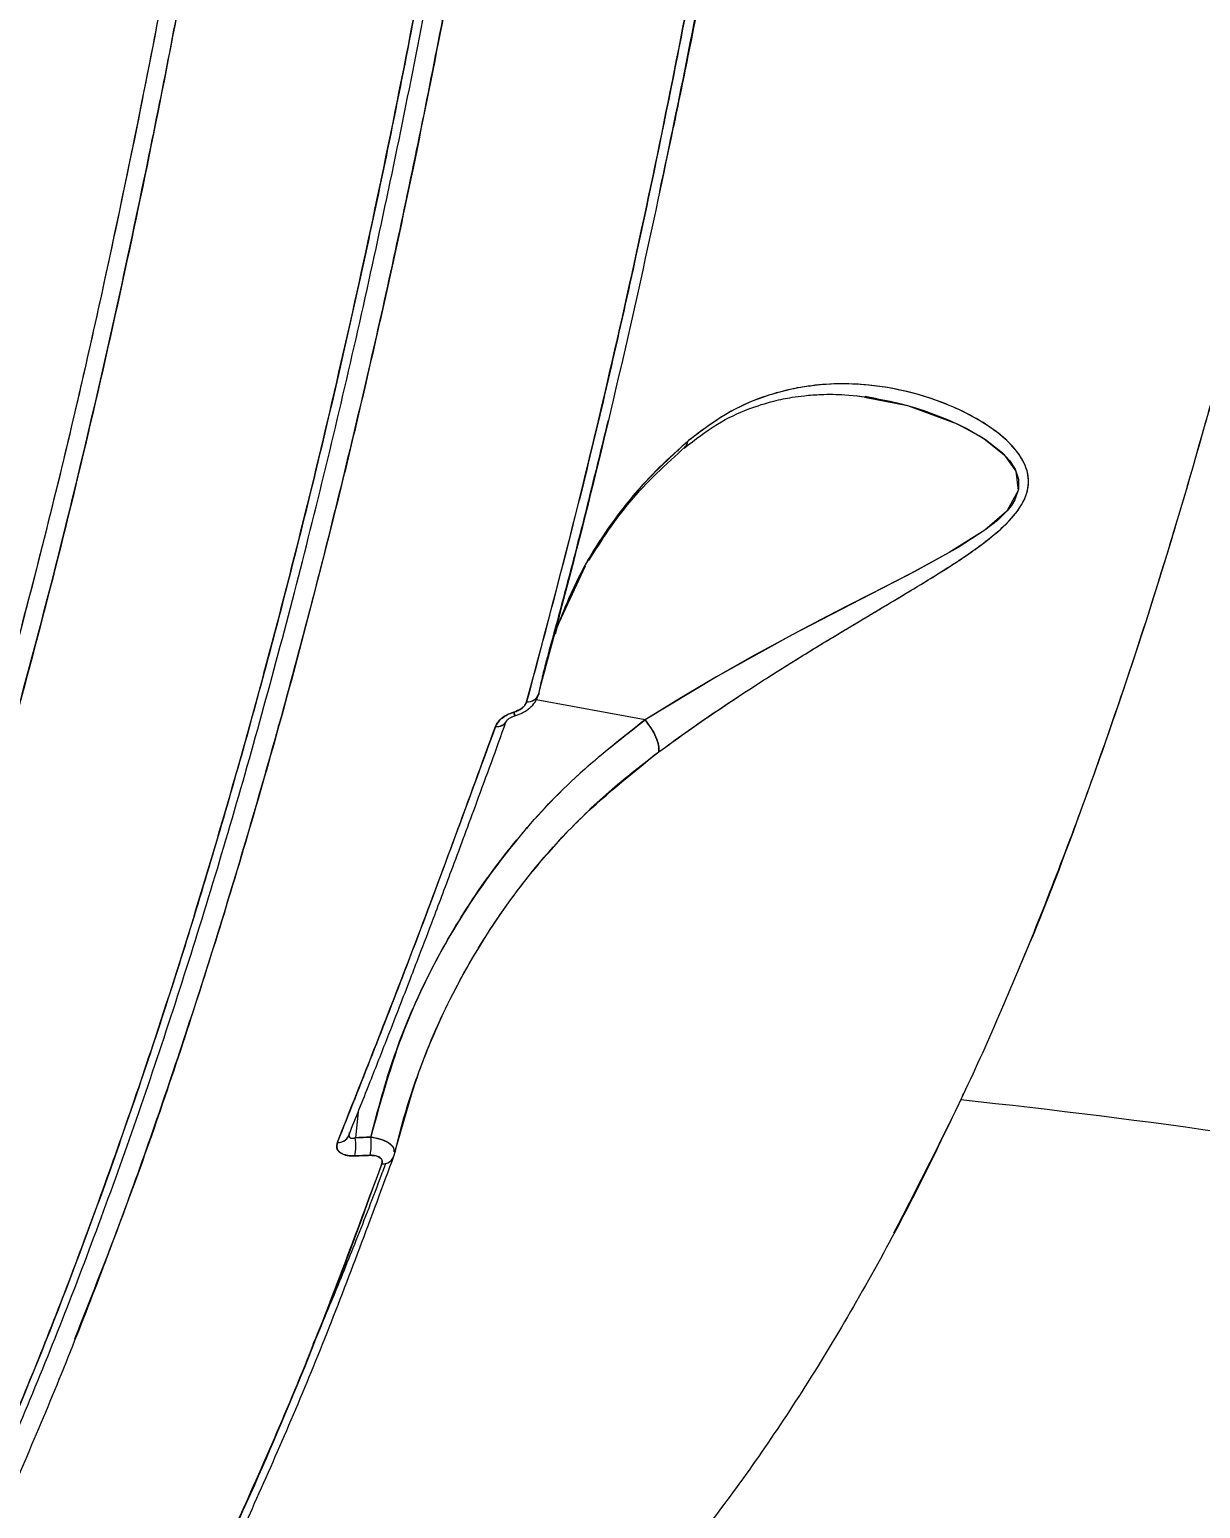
# Model space of a CAD drawing. Header units: millimetres. Extents: x -7083 to 7374, y -8368 to 7509.
# Drawn here: x 2160.1 to 2235, y -1438.1 to -1343.5 of the extents above; entities that cross this region are included whole.
import ezdxf

# ---------------------------------------------------------------- set-up
doc = ezdxf.new("R2010")
doc.units = ezdxf.units.MM
for name, color, linetype in [('DIKOM_ОБЪЕКТ', 7, 'Continuous'), ('DIKOM_РАЗМЕР_ЗОНА', 7, 'Continuous'), ('DIKOM_РАЗМЕР_ОБЪЕКТА', 7, 'Continuous')]:
    doc.layers.add(name, color=color, linetype=linetype)
doc.styles.add('style1', font='arial.ttf', dxfattribs={"width": 0.8})
doc.dimstyles.new('1-50', dxfattribs={"dimtxt": 300, "dimasz": 200, "dimexe": 100, "dimexo": 0, "dimgap": 100, "dimtad": 1, "dimtxsty": 'style1', "dimcen": 200, "dimclrd": 7, "dimclre": 7, "dimclrt": 7, "dimadec": 1, "dimazin": 2, "dimtfac": 1, "dimtmove": 0, "dimatfit": 2, "dimfxl": 0, "dimlwd": 25, "dimlwe": 18, "dimarcsym": 0})

# ---------------------------------------------------------------- blocks, each defined once
blk = doc.blocks.new('*D10')
at = {"layer": 'Defpoints', "color": 0, "transparency": 16777216}
for p in [(4593.55, 648.921), (-5583.425, 647.956), (4593.55, -5902.538)]:
    blk.add_point(p, dxfattribs=at)
at = {"layer": 'DIKOM_РАЗМЕР_ОБЪЕКТА', "color": 7, "lineweight": 18, "transparency": 16777216}
for p, q in [((4593.55, 648.921), (4593.55, -6002.538)), ((-5583.425, 647.956), (-5583.425, -6002.538))]:
    blk.add_line(p, q, dxfattribs=at)
at = {"layer": 'DIKOM_РАЗМЕР_ОБЪЕКТА', "color": 7, "lineweight": 25, "transparency": 16777216}
blk.add_line((-5383.425, -5902.538), (4393.55, -5902.538), dxfattribs=at)
at = {"layer": 'DIKOM_РАЗМЕР_ОБЪЕКТА', "color": 7, "transparency": 16777216}
for points in [[(-5383.425, -5869.204), (-5383.425, -5935.871), (-5583.425, -5902.538)], [(4393.55, -5869.204), (4393.55, -5935.871), (4593.55, -5902.538)]]:
    blk.add_solid(points, dxfattribs=at)
at = {"layer": 'DIKOM_РАЗМЕР_ОБЪЕКТА', "color": 7, "transparency": 16777216, "insert": (-226.127, -5649.366), "char_height": 300, "attachment_point": 5, "style": 'style1'}
blk.add_mtext('10150', dxfattribs=at)
blk = doc.blocks.new('*D11')
at = {"layer": 'Defpoints', "color": 0, "transparency": 16777216}
for p in [(-321.712, 5509.064), (-348.712, -4811.525), (5568.58, -4811.525)]:
    blk.add_point(p, dxfattribs=at)
at = {"layer": 'DIKOM_РАЗМЕР_ОБЪЕКТА', "color": 7, "lineweight": 18, "transparency": 16777216}
for p, q in [((-321.712, 5509.064), (5668.58, 5509.064)), ((-348.712, -4811.525), (5668.58, -4811.525))]:
    blk.add_line(p, q, dxfattribs=at)
at = {"layer": 'DIKOM_РАЗМЕР_ОБЪЕКТА', "color": 7, "lineweight": 25, "transparency": 16777216}
blk.add_line((5568.58, 5309.064), (5568.58, -4611.525), dxfattribs=at)
at = {"layer": 'DIKOM_РАЗМЕР_ОБЪЕКТА', "color": 7, "transparency": 16777216}
for points in [[(5535.247, 5309.064), (5601.913, 5309.064), (5568.58, 5509.064)], [(5535.247, -4611.525), (5601.913, -4611.525), (5568.58, -4811.525)]]:
    blk.add_solid(points, dxfattribs=at)
at = {"layer": 'DIKOM_РАЗМЕР_ОБЪЕКТА', "color": 7, "transparency": 16777216, "insert": (5315.306, 775.227), "char_height": 300, "attachment_point": 5, "rotation": 90, "style": 'style1'}
blk.add_mtext('10300', dxfattribs=at)
blk = doc.blocks.new('*D12')
at = {"layer": 'Defpoints', "color": 0, "transparency": 16777216}
for p in [(-621.712, 7509.064), (-373.605, -6811.526), (7273.891, -6811.526)]:
    blk.add_point(p, dxfattribs=at)
at = {"layer": 'DIKOM_РАЗМЕР_ЗОНА', "color": 7, "lineweight": 18, "transparency": 16777216}
for p, q in [((-621.712, 7509.064), (7373.891, 7509.064)), ((-373.605, -6811.526), (7373.891, -6811.526))]:
    blk.add_line(p, q, dxfattribs=at)
at = {"layer": 'DIKOM_РАЗМЕР_ЗОНА', "color": 7, "lineweight": 25, "transparency": 16777216}
blk.add_line((7273.891, 7309.064), (7273.891, -6611.526), dxfattribs=at)
at = {"layer": 'DIKOM_РАЗМЕР_ЗОНА', "color": 7, "transparency": 16777216}
for points in [[(7240.558, 7309.064), (7307.225, 7309.064), (7273.891, 7509.064)], [(7240.558, -6611.526), (7307.225, -6611.526), (7273.891, -6811.526)]]:
    blk.add_solid(points, dxfattribs=at)
at = {"layer": 'DIKOM_РАЗМЕР_ЗОНА', "color": 7, "transparency": 16777216, "insert": (7020.617, 1288.251), "char_height": 300, "attachment_point": 5, "rotation": 90, "style": 'style1'}
blk.add_mtext('14300', dxfattribs=at)
blk = doc.blocks.new('*D13')
at = {"layer": 'Defpoints', "color": 0, "transparency": 16777216}
for p in [(6593.528, 996.237), (-7083.425, 647.956), (6593.528, -8268.308)]:
    blk.add_point(p, dxfattribs=at)
at = {"layer": 'DIKOM_РАЗМЕР_ЗОНА', "color": 7, "lineweight": 18, "transparency": 16777216}
for p, q in [((6593.528, 996.237), (6593.528, -8368.308)), ((-7083.425, 647.956), (-7083.425, -8368.308))]:
    blk.add_line(p, q, dxfattribs=at)
at = {"layer": 'DIKOM_РАЗМЕР_ЗОНА', "color": 7, "lineweight": 25, "transparency": 16777216}
blk.add_line((-6883.425, -8268.308), (6393.528, -8268.308), dxfattribs=at)
at = {"layer": 'DIKOM_РАЗМЕР_ЗОНА', "color": 7, "transparency": 16777216}
for points in [[(-6883.425, -8234.975), (-6883.425, -8301.641), (-7083.425, -8268.308)], [(6393.528, -8234.975), (6393.528, -8301.641), (6593.528, -8268.308)]]:
    blk.add_solid(points, dxfattribs=at)
at = {"layer": 'DIKOM_РАЗМЕР_ЗОНА', "color": 7, "transparency": 16777216, "insert": (322.101, -8015.034), "char_height": 300, "attachment_point": 5, "style": 'style1'}
blk.add_mtext('13650', dxfattribs=at)

msp = doc.modelspace()

# ---------------------------------------------------------------- linework, layer by layer
at = {"layer": 'DIKOM_ОБЪЕКТ', "color": 7, "linetype": 'Continuous', "lineweight": 15}
for p, q in [((2210.02, -1366.324), (2210.013, -1366.323)), ((2214.321, -1367.114), (2213.552, -1366.972)), ((2193.698, -1382.032), (2195.648, -1377.814)), ((2161.058, -1380.552), (2161.044, -1380.553)), ((2193.816, -1381.768), (2193.705, -1382.173)), ((2199.462, -1387.661), (2192.492, -1386.381)), ((2192.66, -1385.996), (2192.529, -1386.252)), ((2192.569, -1386.178), (2192.66, -1385.996)), ((2175.823, -1388.618), (2175.843, -1388.617)), ((2175.985, -1388.032), (2175.999, -1388.031)), ((2183.465, -1415.32), (2184.765, -1410.841)), ((2180.766, -1412.172), (2180.765, -1412.183)), ((2180.778, -1412.142), (2180.777, -1412.153)), ((2219.822, -1411.588), (2219.654, -1411.97)), ((2181.117, -1412.723), (2180.933, -1414.39)), ((2180.543, -1414.206), (2180.517, -1414.271)), ((2180.933, -1414.39), (2181.917, -1414.349)), ((2181.877, -1415.509), (2180.894, -1415.551))]:
    msp.add_line(p, q, dxfattribs=at)
at = {"layer": 'DIKOM_ОБЪЕКТ', "color": 7, "linetype": 'Continuous', "lineweight": 15, "flags": 128}
for points in [[(2212.97, -1366.909), (2213.063, -1366.919), (2213.969, -1367.052), (2215.141, -1367.28), (2215.845, -1367.448), (2216.542, -1367.638), (2217.294, -1367.871), (2218.804, -1368.436), (2219.998, -1368.993), (2221.239, -1369.72), (2222.325, -1370.579), (2222.775, -1371.072), (2223.131, -1371.622), (2223.348, -1372.267), (2223.349, -1372.907), (2223.108, -1373.59), (2222.894, -1373.937), (2222.618, -1374.287), (2222.001, -1374.894), (2221.192, -1375.531), (2218.927, -1376.955), (2216.457, -1378.294), (2213.929, -1379.597), (2212.461, -1380.35), (2211.097, -1381.053), (2209.231, -1382.032), (2207.651, -1382.878), (2206.463, -1383.527), (2203.988, -1384.925), (2201.679, -1386.292), (2199.47, -1387.665), (2199.47, -1387.665)], [(2213.497, -1367.013), (2216.249, -1367.555), (2219.429, -1368.713), (2221.059, -1369.602), (2222.44, -1370.694), (2223.188, -1371.743), (2223.333, -1372.987), (2222.602, -1374.305), (2221.204, -1375.523), (2219.502, -1376.621), (2216.719, -1378.156), (2213.86, -1379.633), (2208.864, -1382.226), (2204.026, -1384.903), (2199.47, -1387.665), (2199.47, -1387.665)], [(2193.687, -1382.048), (2193.704, -1382.023), (2193.816, -1381.768)], [(2191.082, -1387.179), (2191.09, -1387.208), (2191.115, -1387.303), (2191.131, -1387.366), (2191.138, -1387.395), (2191.134, -1387.389), (2191.12, -1387.348), (2191.097, -1387.274), (2191.065, -1387.17)]]:
    msp.add_lwpolyline(points, dxfattribs=at)
at = {"layer": 'DIKOM_ОБЪЕКТ', "color": 7, "linetype": 'Continuous', "lineweight": 15}
for centre, radius, start, end in [((2191.959, -1385.771), 0.736, 264.50227, 342.24146), ((2189.978, -1387.353), 0.736, 263.74697, 332.64434), ((2189.995, -1387.381), 0.711, 262.11497, 331.48513), ((2193.699, -1386.456), 2.728, 195.15242, 200.15669), ((2170.256, -1878.404), 469.043, 75.24101, 83.95461), ((2179.859, -1413.973), 0.712, 264.02748, 352.99965), ((2179.848, -1413.937), 0.747, 265.11561, 334.17372), ((2177.887, -1414.871), 3.083, 347.26054, 8.96417), ((2178.857, -1414.822), 3.097, 347.18008, 8.79048), ((2182.686, -1415.295), 0.762, 265.91393, 343.90862)]:
    msp.add_arc(centre, radius, start, end, dxfattribs=at)
for points, knots in [([(2200.306, -1191.586), (2200.226, -1194.383), (2199.967, -1203.403), (2199.227, -1218.409), (2198.111, -1236.551), (2196.711, -1254.327), (2195.056, -1271.672), (2193.105, -1288.903), (2190.847, -1305.998), (2188.258, -1322.918), (2185.382, -1339.327), (2182.227, -1355.156), (2178.809, -1370.314), (2175.217, -1384.455), (2171.478, -1397.605), (2167.607, -1409.821), (2163.526, -1421.35), (2159.249, -1432.254), (2156.236, -1438.902), (2154.725, -1442.235)], [0, 0, 0, 0, 0.02678, 0.086341, 0.146236, 0.205921, 0.265309, 0.324528, 0.387291, 0.450152, 0.513263, 0.576755, 0.640084, 0.703073, 0.76229, 0.821466, 0.880725, 0.940193, 1, 1, 1, 1]), ([(2154.725, -1442.235), (2156.255, -1438.858), (2159.341, -1432.046), (2163.762, -1420.732), (2167.56, -1409.914), (2170.767, -1399.836), (2172.772, -1393.034), (2174.096, -1388.314), (2174.776, -1385.841), (2175.449, -1383.338), (2176.117, -1380.805), (2176.779, -1378.242), (2178.007, -1373.383), (2179.796, -1365.953), (2182.1, -1355.585), (2184.382, -1344.407), (2186.523, -1332.897), (2188.519, -1321.117), (2190.288, -1309.635), (2191.428, -1301.473), (2192.025, -1296.974), (2192.173, -1295.846), (2192.32, -1294.712), (2192.466, -1293.573), (2192.612, -1292.429), (2192.757, -1291.28), (2192.901, -1290.125), (2193.115, -1288.387), (2193.434, -1285.758), (2193.885, -1281.918), (2194.427, -1277.11), (2195.05, -1271.31), (2195.737, -1264.491), (2196.47, -1256.641), (2197.229, -1247.734), (2197.915, -1238.752), (2198.521, -1229.859), (2199.045, -1221.225), (2199.412, -1214.298), (2199.651, -1209.288), (2199.783, -1206.39), (2199.909, -1203.439), (2200.031, -1200.432), (2200.147, -1197.371), (2200.252, -1194.437), (2200.314, -1192.521), (2200.342, -1191.646)], [0, 0, 0, 0, 0.060581, 0.122192, 0.184832, 0.226741, 0.269099, 0.280267, 0.291466, 0.302696, 0.313957, 0.325248, 0.33657, 0.377615, 0.420669, 0.465734, 0.51281, 0.555899, 0.600545, 0.641122, 0.645173, 0.649235, 0.653308, 0.657394, 0.661491, 0.665599, 0.66972, 0.673851, 0.684159, 0.697717, 0.714525, 0.734757, 0.758292, 0.785129, 0.815268, 0.84871, 0.875333, 0.903732, 0.933907, 0.943137, 0.952521, 0.962059, 0.971751, 0.981598, 0.991598, 1, 1, 1, 1]), ([(2111.835, -1494.896), (2112.249, -1494.723), (2114.602, -1493.74), (2118.797, -1490.996), (2124.759, -1486.445), (2130.915, -1480.446), (2137.23, -1472.92), (2143.285, -1464.264), (2149.074, -1454.548), (2154.587, -1443.827), (2159.859, -1432.051), (2164.872, -1419.258), (2169.612, -1405.49), (2174.068, -1390.78), (2178.228, -1375.165), (2182.084, -1358.684), (2185.619, -1341.392), (2188.824, -1323.343), (2191.689, -1304.602), (2194.206, -1285.209), (2196.37, -1265.222), (2198.102, -1245.539), (2199.435, -1226.289), (2200.385, -1208.954), (2200.776, -1197.642), (2200.947, -1192.669)], [0, 0, 0, 0, 0.008607, 0.048943, 0.089231, 0.137141, 0.185047, 0.232948, 0.279603, 0.326293, 0.37303, 0.419679, 0.466325, 0.51297, 0.559613, 0.60627, 0.653017, 0.699665, 0.746304, 0.792944, 0.839584, 0.886226, 0.927125, 0.967967, 1, 1, 1, 1]), ([(2098.387, -1499.095), (2099.696, -1498.997), (2103.061, -1498.744), (2108.418, -1497.214), (2114.459, -1494.628), (2120.416, -1491.002), (2126.257, -1486.404), (2131.843, -1480.958), (2137.175, -1474.751), (2142.264, -1467.841), (2147.216, -1460.11), (2152.031, -1451.548), (2156.787, -1441.98), (2161.446, -1431.396), (2165.972, -1419.803), (2170.263, -1407.447), (2174.321, -1394.333), (2178.147, -1380.458), (2181.67, -1366.101), (2184.893, -1351.34), (2187.814, -1336.292), (2190.485, -1320.748), (2192.9, -1304.751), (2195.105, -1287.971), (2197.083, -1270.377), (2198.814, -1251.933), (2200.246, -1233.009), (2201.387, -1213.923), (2201.888, -1201.011), (2202.134, -1194.673)], [0, 0, 0, 0, 0.024351, 0.062634, 0.101069, 0.139737, 0.178305, 0.216666, 0.252729, 0.288768, 0.324858, 0.361074, 0.397497, 0.43612, 0.474516, 0.512779, 0.551001, 0.589271, 0.627682, 0.664111, 0.700527, 0.73674, 0.772828, 0.808866, 0.847119, 0.885493, 0.924081, 0.962734, 1, 1, 1, 1]), ([(2202.118, -1194.647), (2202.043, -1196.951), (2201.821, -1203.74), (2201.307, -1214.522), (2200.625, -1226.669), (2199.887, -1237.677), (2199.131, -1247.579), (2198.38, -1256.398), (2197.656, -1264.161), (2196.98, -1270.892), (2196.393, -1276.382), (2195.904, -1280.751), (2195.525, -1284.015), (2195.262, -1286.228), (2195.115, -1287.443), (2195.058, -1287.911), (2195.035, -1288.104), (2195.025, -1288.187), (2195.02, -1288.222), (2195.018, -1288.238), (2195.017, -1288.245), (2195.017, -1288.248), (2194.404, -1293.273), (2193.132, -1303.014), (2191.068, -1316.981), (2188.909, -1330.044), (2186.764, -1341.77), (2184.666, -1352.27), (2183.118, -1359.447), (2182.07, -1364.08), (2181.538, -1366.391), (2181.006, -1368.66), (2180.474, -1370.889), (2179.942, -1373.077), (2178.255, -1379.896), (2175.317, -1390.943), (2170.923, -1405.417), (2166.819, -1417.553), (2164.08, -1424.459), (2162.964, -1427.274)], [0, 0, 0, 0, 0.024469, 0.072085, 0.116044, 0.156348, 0.192995, 0.225985, 0.255319, 0.280996, 0.303017, 0.318688, 0.33178, 0.341166, 0.344662, 0.346078, 0.346678, 0.346937, 0.34705, 0.3471, 0.347121, 0.347131, 0.347139, 0.406352, 0.463325, 0.518058, 0.57055, 0.61489, 0.657494, 0.668366, 0.679119, 0.689753, 0.700268, 0.710664, 0.720941, 0.798174, 0.874092, 0.948693, 1, 1, 1, 1]), ([(2251.937, -1278.289), (2251.657, -1280.866), (2250.792, -1288.805), (2249.047, -1301.622), (2246.715, -1316.744), (2243.99, -1331.872), (2240.865, -1346.868), (2237.312, -1361.548), (2233.452, -1375.357), (2229.283, -1388.298), (2224.793, -1400.336), (2220.171, -1411.186), (2216.912, -1417.495), (2215.362, -1420.495)], [0, 0, 0, 0, 0.042793, 0.13187, 0.221301, 0.311261, 0.411308, 0.510785, 0.610001, 0.709258, 0.808864, 0.909114, 1, 1, 1, 1]), ([(2251.968, -1278.341), (2251.902, -1278.938), (2251.67, -1281.034), (2251.253, -1284.555), (2250.724, -1288.864), (2250.189, -1293.022), (2249.274, -1299.829), (2247.93, -1309.024), (2246.082, -1320.274), (2244.096, -1331.142), (2241.96, -1341.666), (2239.662, -1351.877), (2237.07, -1362.324), (2234.143, -1372.912), (2230.826, -1383.633), (2227.297, -1393.666), (2224.81, -1400.28), (2223.446, -1403.367), (2223.392, -1403.49)], [0, 0, 0, 0, 0.011851, 0.041673, 0.070718, 0.098986, 0.126478, 0.210721, 0.291392, 0.368495, 0.451316, 0.531811, 0.609985, 0.707527, 0.803159, 0.898997, 0.995989, 1, 1, 1, 1]), ([(2207.088, -1317.743), (2206.641, -1320.517), (2205.668, -1326.557), (2204.032, -1335.738), (2202.536, -1343.643), (2201.575, -1348.288), (2201.266, -1349.781)], [0, 0, 0, 0, 0.250632, 0.545614, 0.854012, 1, 1, 1, 1]), ([(2205.995, -1320.185), (2205.253, -1324.646), (2203.771, -1333.557), (2201.327, -1346.426), (2198.567, -1359.63), (2195.455, -1373.103), (2193.079, -1382.033), (2191.889, -1386.504)], [0, 0, 0, 0, 0.187019, 0.373555, 0.559897, 0.779649, 1, 1, 1, 1]), ([(2191.889, -1386.504), (2192.769, -1383.224), (2194.553, -1376.576), (2197.105, -1366.01), (2199.522, -1355.166), (2201.799, -1343.975), (2203.962, -1332.439), (2205.308, -1324.322), (2205.995, -1320.185)], [0, 0, 0, 0, 0.162233, 0.328899, 0.5, 0.65999, 0.826657, 1, 1, 1, 1]), ([(2192.66, -1385.996), (2193.671, -1382.214), (2195.69, -1374.662), (2198.512, -1362.762), (2201.331, -1349.733), (2204.116, -1335.479), (2205.865, -1325.009), (2206.741, -1319.767)], [0, 0, 0, 0, 0.187022, 0.373559, 0.559902, 0.779652, 1, 1, 1, 1]), ([(2171.985, -1321.893), (2171.243, -1326.347), (2169.761, -1335.243), (2167.316, -1348.09), (2164.557, -1361.272), (2161.446, -1374.722), (2159.07, -1383.635), (2157.881, -1388.098)], [0, 0, 0, 0, 0.187016, 0.373551, 0.559893, 0.779646, 1, 1, 1, 1]), ([(2171.985, -1321.893), (2170.989, -1327.816), (2168.996, -1339.661), (2165.6, -1356.543), (2161.935, -1372.823), (2159.235, -1382.997), (2157.881, -1388.098)], [0, 0, 0, 0, 0.249319, 0.498607, 0.748583, 1, 1, 1, 1]), ([(2158.957, -1388.501), (2159.971, -1384.716), (2161.996, -1377.156), (2164.827, -1365.245), (2167.655, -1352.203), (2170.45, -1337.934), (2172.206, -1327.453), (2173.086, -1322.205)], [0, 0, 0, 0, 0.187019, 0.373556, 0.559898, 0.779649, 1, 1, 1, 1]), ([(2173.086, -1322.205), (2172.398, -1326.342), (2171.049, -1334.455), (2168.882, -1345.988), (2166.6, -1357.175), (2164.18, -1368.016), (2161.625, -1378.577), (2159.838, -1385.223), (2158.957, -1388.501)], [0, 0, 0, 0, 0.173342, 0.340008, 0.5, 0.6711, 0.837766, 1, 1, 1, 1]), ([(2200.409, -1353.837), (2201.024, -1350.919), (2202.371, -1344.535), (2203.594, -1337.857), (2204.258, -1334.231)], [0, 0, 0, 0, 0.45705, 1, 1, 1, 1]), ([(2200.353, -1389.693), (2201.455, -1388.903), (2203.654, -1387.326), (2207.219, -1384.989), (2210.892, -1382.709), (2214.225, -1380.725), (2217.131, -1378.99), (2219.58, -1377.465), (2221.698, -1375.968), (2223.295, -1374.446), (2224.089, -1372.933), (2223.947, -1371.537), (2222.999, -1370.011), (2221.14, -1368.562), (2218.582, -1367.323), (2215.877, -1366.51), (2213.114, -1366.119), (2210.329, -1366.173), (2207.562, -1366.746), (2204.833, -1367.845), (2203.107, -1369.142), (2202.241, -1369.792)], [0, 0, 0, 0, 0.062024, 0.123799, 0.186097, 0.24842, 0.290016, 0.332064, 0.374473, 0.406708, 0.439056, 0.471485, 0.503308, 0.566289, 0.629119, 0.691331, 0.753039, 0.814891, 0.876764, 0.938186, 1, 1, 1, 1]), ([(2200.353, -1389.693), (2201.468, -1388.894), (2203.69, -1387.301), (2206.885, -1385.209), (2209.746, -1383.418), (2212.232, -1381.911), (2214.55, -1380.531), (2216.611, -1379.301), (2218.494, -1378.146), (2220.251, -1377.003), (2221.645, -1375.967), (2222.579, -1375.125), (2223.41, -1374.212), (2223.929, -1373.25), (2224.021, -1372.321), (2223.909, -1371.674), (2223.646, -1371.063), (2223.091, -1370.227), (2222.038, -1369.237), (2220.461, -1368.231), (2218.438, -1367.29), (2216.016, -1366.541), (2213.517, -1366.167), (2211.313, -1366.143), (2209.444, -1366.344), (2207.267, -1366.864), (2204.834, -1367.839), (2203.085, -1369.156), (2202.241, -1369.792)], [0, 0, 0, 0, 0.062721, 0.124995, 0.166497, 0.208577, 0.249817, 0.282237, 0.312029, 0.345846, 0.374777, 0.391223, 0.406312, 0.437617, 0.452887, 0.469108, 0.484148, 0.500614, 0.540388, 0.583068, 0.62568, 0.688115, 0.750575, 0.79369, 0.835184, 0.875168, 0.93973, 1, 1, 1, 1]), ([(2201.965, -1370.278), (2202.671, -1369.726), (2204.015, -1368.675), (2205.946, -1367.788), (2207.549, -1367.277), (2208.747, -1367.034), (2209.749, -1366.9), (2210.861, -1366.822), (2212.409, -1366.829), (2213.629, -1367.011), (2214.322, -1367.114)], [0, 0, 0, 0, 0.182344, 0.347105, 0.476155, 0.569797, 0.631765, 0.716286, 0.838972, 1, 1, 1, 1]), ([(2197.102, -1368.499), (2196.587, -1370.61), (2195.585, -1374.72), (2194.29, -1379.711), (2193.506, -1382.572), (2193.241, -1383.538)], [0, 0, 0, 0, 0.411451, 0.801226, 1, 1, 1, 1]), ([(2202.241, -1369.792), (2201.194, -1370.754), (2199.102, -1372.675), (2196.786, -1375.755), (2195.004, -1378.785), (2194.212, -1380.774), (2193.816, -1381.768)], [0, 0, 0, 0, 0.279685, 0.55854, 0.779321, 1, 1, 1, 1]), ([(2202.241, -1369.792), (2201.614, -1370.35), (2200.35, -1371.475), (2198.657, -1373.333), (2196.907, -1375.606), (2195.185, -1378.386), (2194.279, -1380.623), (2193.816, -1381.768)], [0, 0, 0, 0, 0.16451, 0.332073, 0.502235, 0.745355, 1, 1, 1, 1]), ([(2195.881, -1377.431), (2196.701, -1376.154), (2198.393, -1373.518), (2200.798, -1371.319), (2202.038, -1370.186)], [0, 0, 0, 0, 0.484458, 1, 1, 1, 1]), ([(2201.538, -1370.44), (2201.541, -1370.44), (2201.563, -1370.439), (2201.58, -1370.43), (2201.595, -1370.422)], [0, 0, 0, 0, 0.133819, 1, 1, 1, 1]), ([(2201.957, -1370.232), (2202.006, -1370.193), (2202.142, -1370.086), (2202.202, -1369.907), (2202.241, -1369.792)], [0, 0, 0, 0, 0.3616, 1, 1, 1, 1]), ([(2193.257, -1383.543), (2193.226, -1383.639), (2193.085, -1384.078), (2192.978, -1384.546), (2192.892, -1384.915), (2192.886, -1384.94), (2192.864, -1385.034), (2192.783, -1385.388), (2192.715, -1385.727), (2192.66, -1385.996)], [0, 0, 0, 0, 0.123425, 0.561657, 0.562667, 0.570632, 0.592764, 0.676413, 1, 1, 1, 1]), ([(2191.889, -1386.504), (2191.855, -1386.582), (2191.788, -1386.74), (2191.513, -1386.995), (2191.235, -1387.103), (2191.065, -1387.17)], [0, 0, 0, 0, 0.280659, 0.561278, 1, 1, 1, 1]), ([(2191.065, -1387.17), (2191.163, -1387.136), (2191.359, -1387.068), (2191.608, -1386.907), (2191.802, -1386.715), (2191.86, -1386.574), (2191.889, -1386.504)], [0, 0, 0, 0, 0.250872, 0.500832, 0.750182, 1, 1, 1, 1]), ([(2191.137, -1387.397), (2191.315, -1387.334), (2191.665, -1387.21), (2192.109, -1386.898), (2192.451, -1386.531), (2192.566, -1386.25), (2192.623, -1386.111)], [0, 0, 0, 0, 0.259205, 0.511828, 0.759141, 1, 1, 1, 1]), ([(2199.462, -1387.661), (2197.853, -1388.927), (2194.641, -1391.455), (2190.557, -1396.004), (2186.907, -1401.301), (2183.839, -1407.406), (2182.559, -1412.032), (2181.917, -1414.349)], [0, 0, 0, 0, 0.186883, 0.372981, 0.560584, 0.77997, 1, 1, 1, 1]), ([(2181.917, -1414.349), (2182.384, -1412.59), (2183.317, -1409.07), (2185.472, -1404.077), (2188.156, -1399.361), (2191.407, -1395.009), (2195.141, -1391.03), (2198.023, -1388.783), (2199.462, -1387.661)], [0, 0, 0, 0, 0.166582, 0.333257, 0.499619, 0.666595, 0.833507, 1, 1, 1, 1]), ([(2191.065, -1387.17), (2190.914, -1387.223), (2190.613, -1387.33), (2190.154, -1387.638), (2189.995, -1387.916), (2189.898, -1388.085)], [0, 0, 0, 0, 0.280977, 0.561592, 1, 1, 1, 1]), ([(2189.898, -1388.085), (2189.944, -1387.989), (2190.037, -1387.795), (2190.312, -1387.533), (2190.658, -1387.31), (2190.929, -1387.216), (2191.065, -1387.17)], [0, 0, 0, 0, 0.249458, 0.499262, 0.749227, 1, 1, 1, 1]), ([(2190.624, -1387.711), (2190.628, -1387.702), (2190.635, -1387.682), (2190.717, -1387.596), (2190.881, -1387.486), (2191.047, -1387.428), (2191.137, -1387.397)], [0, 0, 0, 0, 0.194059, 0.418501, 0.684473, 1, 1, 1, 1]), ([(2199.47, -1387.665), (2199.47, -1387.664), (2199.469, -1387.663), (2199.466, -1387.662), (2199.464, -1387.661), (2199.462, -1387.661)], [0, 0, 0, 0, 0.219418, 0.452948, 1, 1, 1, 1]), ([(2199.47, -1387.665), (2199.47, -1387.664), (2199.469, -1387.663), (2199.466, -1387.662), (2199.464, -1387.661), (2199.462, -1387.661)], [0, 0, 0, 0, 0.211584, 0.443028, 1, 1, 1, 1]), ([(2200.353, -1389.693), (2200.354, -1389.566), (2200.358, -1389.306), (2200.175, -1388.769), (2199.874, -1388.192), (2199.602, -1387.837), (2199.47, -1387.665)], [0, 0, 0, 0, 0.242773, 0.499819, 0.756963, 1, 1, 1, 1]), ([(2199.47, -1387.665), (2199.602, -1387.837), (2199.873, -1388.192), (2200.174, -1388.769), (2200.357, -1389.306), (2200.354, -1389.566), (2200.353, -1389.693)], [0, 0, 0, 0, 0.242887, 0.499976, 0.757078, 1, 1, 1, 1]), ([(2189.898, -1388.085), (2188.004, -1393.262), (2184.621, -1402.507), (2181.263, -1410.961), (2179.785, -1414.681)], [0, 0, 0, 0, 0.559961, 1, 1, 1, 1]), ([(2179.785, -1414.681), (2181.446, -1410.494), (2184.805, -1402.025), (2188.188, -1392.767), (2189.898, -1388.085)], [0, 0, 0, 0, 0.494359, 1, 1, 1, 1]), ([(2180.454, -1414.38), (2180.887, -1413.301), (2181.687, -1411.307), (2182.789, -1408.511), (2183.692, -1406.194), (2184.413, -1404.328), (2185.138, -1402.44), (2186.037, -1400.079), (2187.265, -1396.813), (2188.81, -1392.653), (2189.946, -1389.523), (2190.566, -1387.813)], [0, 0, 0, 0, 0.12908, 0.238348, 0.327838, 0.397571, 0.452498, 0.54285, 0.664191, 0.81655, 1, 1, 1, 1]), ([(2183.418, -1415.506), (2183.936, -1413.601), (2184.968, -1409.802), (2187.423, -1404.437), (2190.698, -1399.154), (2194.914, -1394.063), (2198.539, -1391.15), (2200.353, -1389.693)], [0, 0, 0, 0, 0.186957, 0.372975, 0.560489, 0.780104, 1, 1, 1, 1]), ([(2183.418, -1415.506), (2183.64, -1414.62), (2184.13, -1412.666), (2185.145, -1409.679), (2186.418, -1406.643), (2187.894, -1403.752), (2189.698, -1400.761), (2191.844, -1397.791), (2194.458, -1394.791), (2197.234, -1392.093), (2199.338, -1390.474), (2200.353, -1389.693)], [0, 0, 0, 0, 0.086433, 0.190699, 0.299475, 0.399892, 0.500169, 0.632799, 0.749125, 0.879049, 1, 1, 1, 1]), ([(2219.654, -1411.97), (2218.695, -1413.966), (2216.772, -1417.969), (2213.767, -1423.553), (2210.685, -1428.807), (2207.528, -1433.685), (2204.292, -1438.21), (2200.954, -1442.406), (2197.81, -1445.929), (2194.879, -1448.876), (2192.178, -1451.333), (2189.387, -1453.607), (2186.563, -1455.644), (2184.153, -1457.164), (2182.182, -1458.275), (2180.615, -1459.085), (2179.013, -1459.838), (2177.376, -1460.531), (2175.703, -1461.158), (2173.995, -1461.718), (2171.937, -1462.293), (2169.485, -1462.828), (2166.597, -1463.245), (2163.552, -1463.423), (2161.376, -1463.442), (2160.211, -1463.328), (2160.117, -1463.319)], [0, 0, 0, 0, 0.058029, 0.116331, 0.174908, 0.23288, 0.290667, 0.349293, 0.408762, 0.452877, 0.497883, 0.543779, 0.590568, 0.635488, 0.659885, 0.684705, 0.709948, 0.735614, 0.761704, 0.788218, 0.815156, 0.857142, 0.901242, 0.947458, 0.99579, 1, 1, 1, 1]), ([(2180.933, -1414.39), (2180.897, -1414.405), (2180.831, -1414.432), (2180.736, -1414.444), (2180.658, -1414.431), (2180.6, -1414.394), (2180.562, -1414.335), (2180.539, -1414.257), (2180.55, -1414.19), (2180.557, -1414.153)], [0, 0, 0, 0, 0.163359, 0.31043, 0.445731, 0.575014, 0.697347, 0.831453, 1, 1, 1, 1]), ([(2180.933, -1414.39), (2180.868, -1414.414), (2180.775, -1414.449), (2180.667, -1414.434), (2180.598, -1414.394), (2180.549, -1414.316), (2180.546, -1414.241), (2180.544, -1414.202)], [0, 0, 0, 0, 0.31621, 0.460862, 0.602848, 0.796277, 1, 1, 1, 1]), ([(2179.785, -1414.681), (2179.757, -1414.815), (2179.701, -1415.083), (2179.973, -1415.379), (2180.397, -1415.542), (2180.728, -1415.548), (2180.894, -1415.551)], [0, 0, 0, 0, 0.280812, 0.560297, 0.779996, 1, 1, 1, 1]), ([(2180.894, -1415.551), (2180.799, -1415.552), (2180.608, -1415.554), (2180.349, -1415.51), (2180.122, -1415.435), (2179.941, -1415.326), (2179.813, -1415.191), (2179.714, -1414.981), (2179.757, -1414.801), (2179.785, -1414.681)], [0, 0, 0, 0, 0.125877, 0.25038, 0.375463, 0.500343, 0.624805, 0.750414, 1, 1, 1, 1]), ([(2181.917, -1414.349), (2181.734, -1414.357), (2181.405, -1414.37), (2181.077, -1414.384), (2180.933, -1414.39)], [0, 0, 0, 0, 0.56, 1, 1, 1, 1]), ([(2181.917, -1414.349), (2182.156, -1414.392), (2182.634, -1414.477), (2183.178, -1414.757), (2183.327, -1414.992), (2183.399, -1415.105)], [0, 0, 0, 0, 0.341043, 0.681724, 1, 1, 1, 1]), ([(2183.408, -1415.287), (2183.413, -1415.218), (2183.429, -1415.006), (2183.088, -1414.708), (2182.548, -1414.455), (2182.126, -1414.384), (2181.917, -1414.349)], [0, 0, 0, 0, 0.157826, 0.489039, 0.746906, 1, 1, 1, 1]), ([(2182.632, -1416.055), (2181.39, -1419.434), (2178.909, -1426.184), (2174.997, -1435.563), (2170.712, -1444.881), (2166.023, -1454.032), (2162.577, -1459.713), (2160.852, -1462.558)], [0, 0, 0, 0, 0.187055, 0.373578, 0.559887, 0.779614, 1, 1, 1, 1]), ([(2169.321, -1448.427), (2169.635, -1447.841), (2171.36, -1444.626), (2174.603, -1437.641), (2179.031, -1427.4), (2181.954, -1419.475), (2183.418, -1415.506)], [0, 0, 0, 0, 0.062145, 0.341081, 0.670047, 1, 1, 1, 1]), ([(2172.246, -1441.502), (2174.037, -1437.542), (2177.633, -1429.591), (2180.961, -1420.579), (2182.632, -1416.055)], [0, 0, 0, 0, 0.498013, 1, 1, 1, 1]), ([(2182.865, -1416.039), (2182.744, -1416.366), (2182.084, -1418.147), (2180.915, -1421.127), (2179.484, -1424.663), (2178.598, -1426.73), (2178.217, -1427.618)], [0, 0, 0, 0, 0.079303, 0.431983, 0.756142, 1, 1, 1, 1]), ([(2180.894, -1415.551), (2181.078, -1415.543), (2181.405, -1415.529), (2181.732, -1415.515), (2181.877, -1415.509)], [0, 0, 0, 0, 0.56, 1, 1, 1, 1]), ([(2181.877, -1415.509), (2182.012, -1415.514), (2182.284, -1415.522), (2182.552, -1415.664), (2182.672, -1415.852), (2182.645, -1415.987), (2182.632, -1416.055)], [0, 0, 0, 0, 0.279185, 0.557769, 0.778268, 1, 1, 1, 1]), ([(2182.632, -1416.055), (2182.646, -1415.978), (2182.667, -1415.863), (2182.593, -1415.731), (2182.504, -1415.646), (2182.381, -1415.579), (2182.182, -1415.516), (2181.998, -1415.512), (2181.877, -1415.509)], [0, 0, 0, 0, 0.25004, 0.375336, 0.50032, 0.62466, 0.750513, 1, 1, 1, 1])]:
    msp.add_open_spline(points, degree=3, knots=knots, dxfattribs=at)

# ---------------------------------------------------------------- dimensions: what is measured, and where the dimension line sits
at = {"layer": 'DIKOM_РАЗМЕР_ЗОНА'}
dim = msp.add_linear_dim(base=(7273.891, -6811.526), p1=(-621.712, 7509.064), p2=(-373.605, -6811.526), angle=90, text='14300', dimstyle='1-50', dxfattribs=at)
dim.commit()
dim.dimension.update_dxf_attribs({"geometry": '*D12', "text_midpoint": (7273.891, 1288.251), "dimtype": 160})
dim = msp.add_linear_dim(base=(6593.528, -8268.308), p1=(-7083.425, 647.956), p2=(6593.528, 996.237), text='13650', dimstyle='1-50', dxfattribs=at)
dim.commit()
dim.dimension.update_dxf_attribs({"geometry": '*D13', "text_midpoint": (322.101, -8268.308), "dimtype": 160})
at = {"layer": 'DIKOM_РАЗМЕР_ОБЪЕКТА'}
dim = msp.add_linear_dim(base=(5568.58, -4811.525), p1=(-321.712, 5509.064), p2=(-348.712, -4811.525), angle=90, text='10300', dimstyle='1-50', dxfattribs=at)
dim.commit()
dim.dimension.update_dxf_attribs({"geometry": '*D11', "text_midpoint": (5568.58, 775.227), "dimtype": 160})
dim = msp.add_linear_dim(base=(4593.55, -5902.538), p1=(-5583.425, 647.956), p2=(4593.55, 648.921), text='10150', dimstyle='1-50', dxfattribs=at)
dim.commit()
dim.dimension.update_dxf_attribs({"geometry": '*D10', "text_midpoint": (-226.127, -5902.538), "dimtype": 160})

doc.saveas('drawing.dxf')
